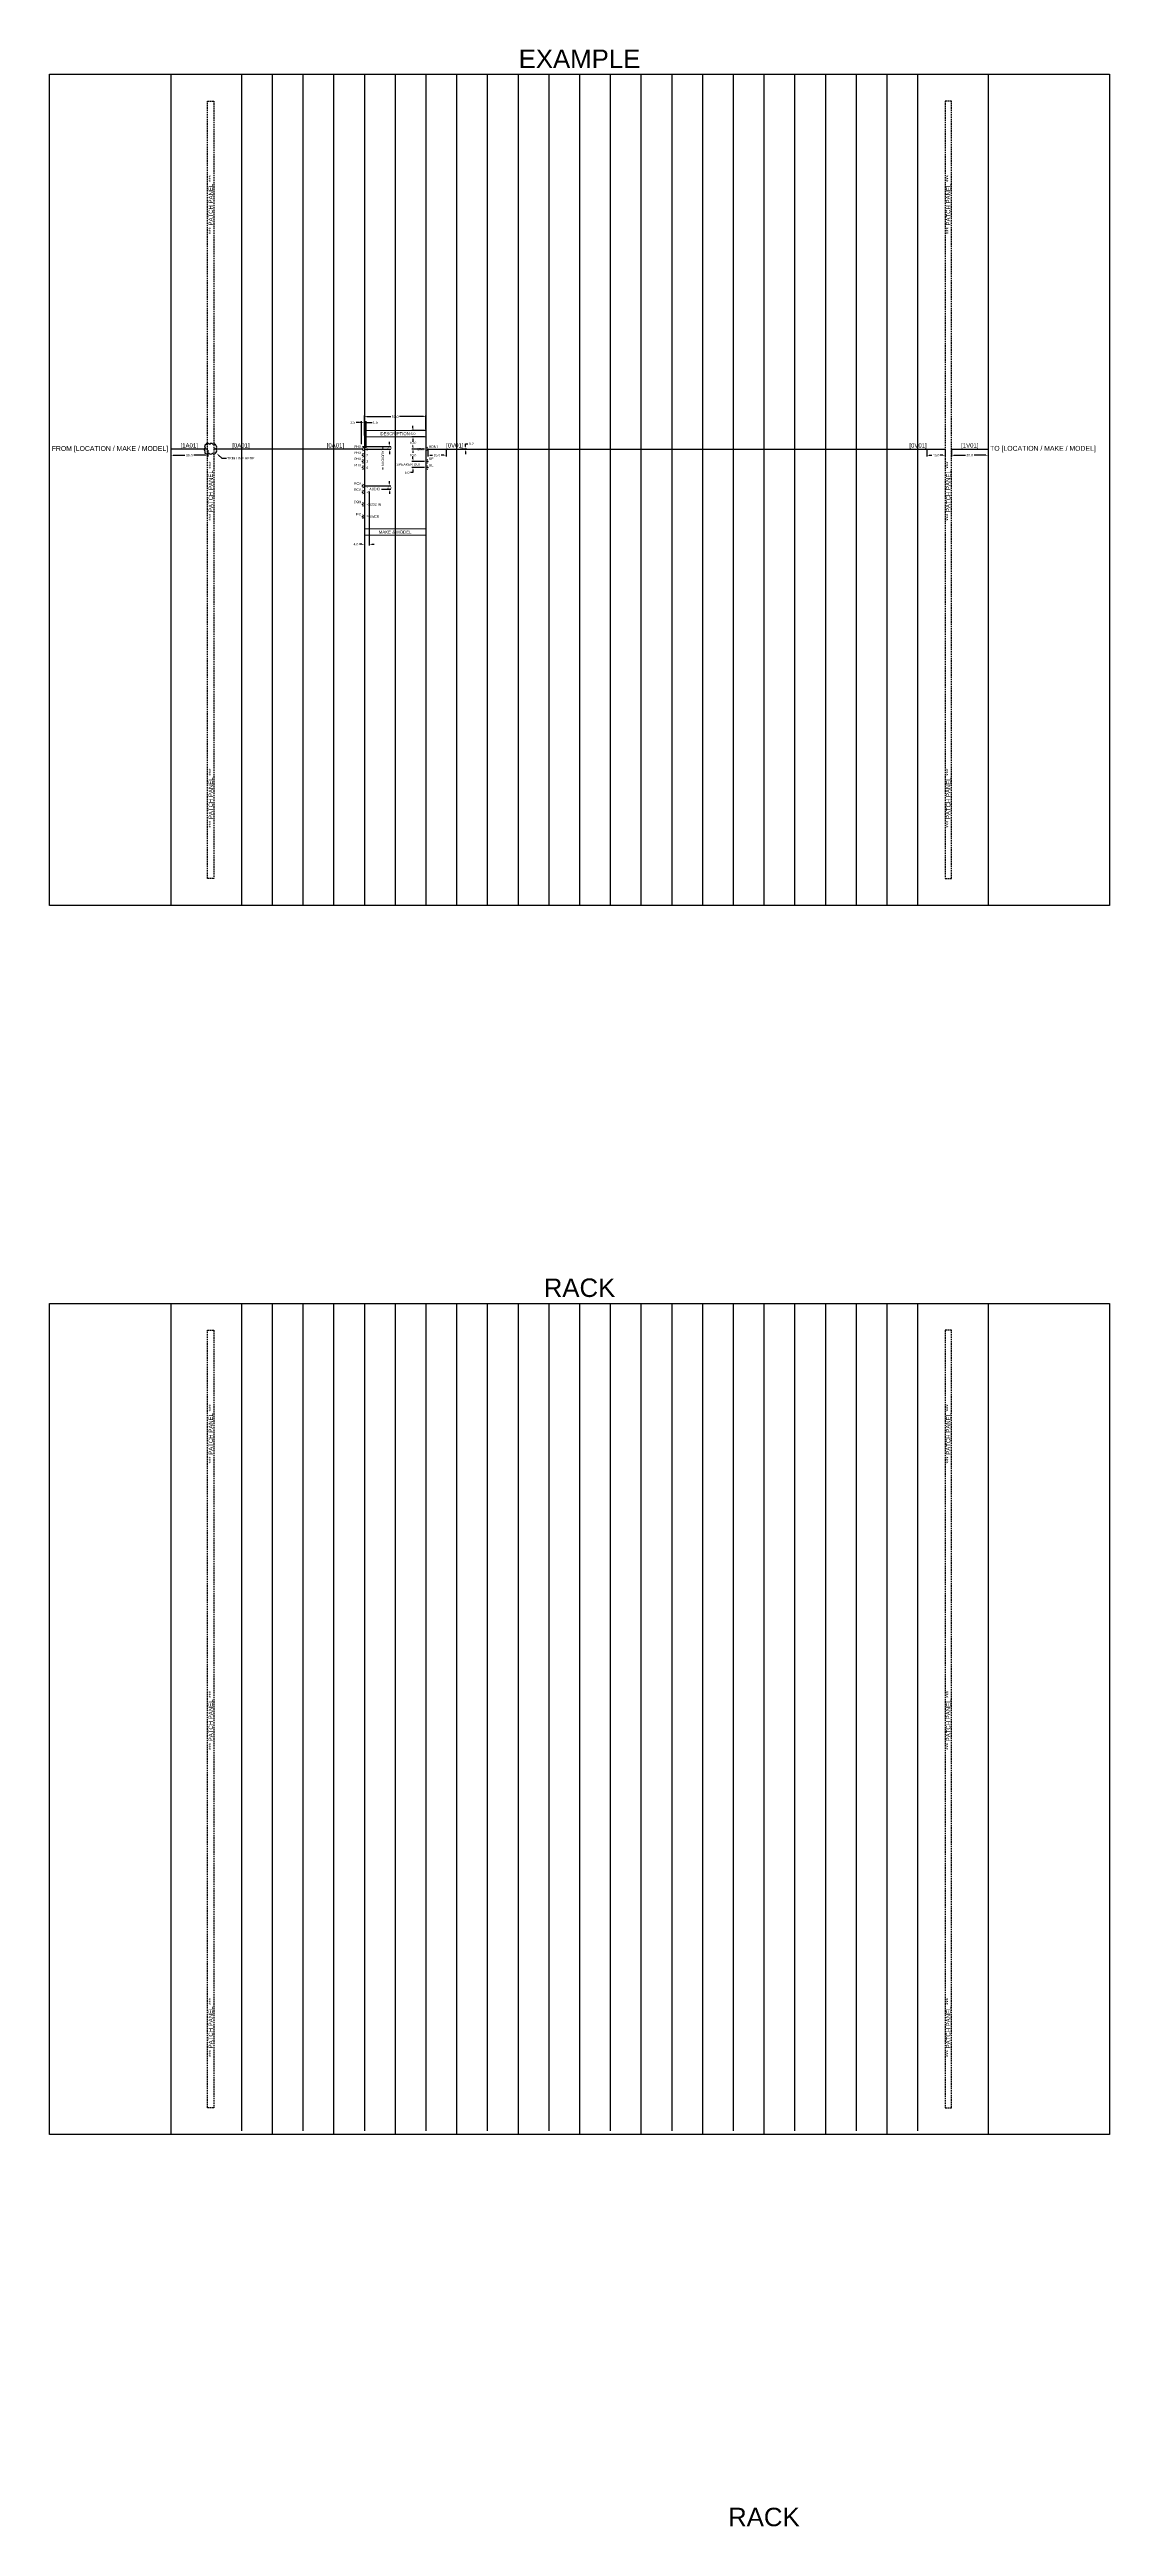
# Model space of a CAD drawing. Header units: millimetres. Extents: x -71336 to -33468, y -26189 to 22712.
# Drawn here: x -68767 to -67905, y -11184 to -9169 of the extents above; entities that cross this region are included whole.
import ezdxf
from ezdxf import colors
from ezdxf.entities.mleader import LeaderData, LeaderLine
from ezdxf.enums import TextEntityAlignment as Align
from ezdxf.math import Vec2, Vec3

# ---------------------------------------------------------------- set-up
doc = ezdxf.new("R2010")
doc.units = ezdxf.units.MM
doc.linetypes.add('DASHED2', pattern=[0.375, 0.25, -0.125])
for name, color, linetype in [('SC - Dimensions', 1, 'Continuous'), ('SC - HDMI', 192, 'Continuous'), ('SC - Revision Cloud', 3, 'Continuous'), ('SC - Starquad', 4, 'Continuous'), ('SC - Text', 7, 'Continuous')]:
    doc.layers.add(name, color=color, linetype=linetype)
doc.layers.add('SC - Equipment', color=7, linetype='Continuous', lineweight=13)
doc.layers.add('SC - Xlines', color=252, linetype='Continuous', plot=False)
doc.styles.add('ARIAL', font='arial.ttf')
doc.styles.add('ST 2', font='arial.ttf', dxfattribs={"height": 2})
doc.styles.get("Standard").update_dxf_attribs({"font": 'arial.ttf', "height": 35})
doc.dimstyles.get("Standard").update_dxf_attribs({"dimtxt": 50, "dimasz": 35, "dimexe": 5, "dimexo": 5, "dimgap": 1, "dimtad": 0, "dimtih": 1, "dimtoh": 1, "dimdec": 0, "dimzin": 0, "dimdsep": 46, "dimtxsty": 'Standard', "dimcen": 10, "dimadec": 0, "dimazin": 0, "dimtfac": 1, "dimtdec": 0, "dimtofl": 0, "dimtmove": 0, "dimatfit": 3, "dimfxl": 1, "dimtolj": 1, "dimtzin": 0, "dimarcsym": 0})

# ---------------------------------------------------------------- blocks, each defined once
blk = doc.blocks.new('*D129')
at = {"layer": 'Defpoints', "color": 0, "ltscale": 5, "transparency": 16777216}
for p in [(-68471.5, -9483.9), (-68461, -9478.9), (-68461, -9483.9)]:
    blk.add_point(p, dxfattribs=at)
at = {"layer": 'SC - Dimensions', "color": 0, "lineweight": -2, "ltscale": 5, "transparency": 16777216}
for p, q in [((-68462, -9478.9), (-68472.5, -9478.9)), ((-68462, -9483.9), (-68472.5, -9483.9)), ((-68471.5, -9476.9), (-68471.5, -9474.9)), ((-68471.5, -9485.9), (-68471.5, -9487.9))]:
    blk.add_line(p, q, dxfattribs=at)
at = {"layer": 'SC - Dimensions', "color": 0, "ltscale": 5, "transparency": 16777216}
for points in [[(-68471.8, -9476.9), (-68471.1, -9476.9), (-68471.5, -9478.9)], [(-68471.8, -9485.9), (-68471.1, -9485.9), (-68471.5, -9483.9)]]:
    blk.add_solid(points, dxfattribs=at)
at = {"layer": 'SC - Dimensions', "color": 0, "ltscale": 5, "transparency": 16777216, "insert": (-68471.5, -9481.4), "char_height": 2, "attachment_point": 5, "style": 'ST 2'}
blk.add_mtext('\\A1;5.0', dxfattribs=at)
blk = doc.blocks.new('*D130')
at = {"layer": 'Defpoints', "color": 0, "ltscale": 5, "transparency": 16777216}
for p in [(-68461, -9483.9), (-68471.5, -9493.9), (-68461, -9493.9)]:
    blk.add_point(p, dxfattribs=at)
at = {"layer": 'SC - Dimensions', "color": 0, "lineweight": -2, "ltscale": 5, "transparency": 16777216}
for p, q in [((-68462, -9483.9), (-68472.5, -9483.9)), ((-68471.5, -9485.9), (-68471.5, -9486.9)), ((-68462, -9493.9), (-68472.5, -9493.9)), ((-68471.5, -9491.9), (-68471.5, -9490.9))]:
    blk.add_line(p, q, dxfattribs=at)
at = {"layer": 'SC - Dimensions', "color": 0, "ltscale": 5, "transparency": 16777216}
for points in [[(-68471.8, -9485.9), (-68471.1, -9485.9), (-68471.5, -9483.9)], [(-68471.8, -9491.9), (-68471.1, -9491.9), (-68471.5, -9493.9)]]:
    blk.add_solid(points, dxfattribs=at)
at = {"layer": 'SC - Dimensions', "color": 0, "ltscale": 5, "transparency": 16777216, "insert": (-68471.5, -9488.9), "char_height": 2, "attachment_point": 5, "style": 'ST 2'}
blk.add_mtext('\\A1;10.0', dxfattribs=at)
blk = doc.blocks.new('*D131')
at = {"layer": 'Defpoints', "color": 0, "ltscale": 5, "transparency": 16777216}
for p in [(-68471.5, -9503.9), (-68461, -9493.9), (-68461, -9503.9)]:
    blk.add_point(p, dxfattribs=at)
at = {"layer": 'SC - Dimensions', "color": 0, "lineweight": -2, "ltscale": 5, "transparency": 16777216}
for p, q in [((-68462, -9493.9), (-68472.5, -9493.9)), ((-68462, -9503.9), (-68472.5, -9503.9)), ((-68471.5, -9495.9), (-68471.5, -9496.9)), ((-68471.5, -9501.9), (-68471.5, -9500.9))]:
    blk.add_line(p, q, dxfattribs=at)
at = {"layer": 'SC - Dimensions', "color": 0, "ltscale": 5, "transparency": 16777216}
for points in [[(-68471.8, -9495.9), (-68471.1, -9495.9), (-68471.5, -9493.9)], [(-68471.8, -9501.9), (-68471.1, -9501.9), (-68471.5, -9503.9)]]:
    blk.add_solid(points, dxfattribs=at)
at = {"layer": 'SC - Dimensions', "color": 0, "ltscale": 5, "transparency": 16777216, "insert": (-68471.5, -9498.9), "char_height": 2, "attachment_point": 5, "style": 'ST 2'}
blk.add_mtext('\\A1;10.0', dxfattribs=at)
blk = doc.blocks.new('*D132')
at = {"layer": 'Defpoints', "color": 0, "ltscale": 5, "transparency": 16777216}
for p in [(-68511, -9523.9), (-68498.2, -9526.4), (-68490.6, -9526.4)]:
    blk.add_point(p, dxfattribs=at)
at = {"layer": 'SC - Dimensions', "color": 0, "lineweight": -2, "ltscale": 5, "transparency": 16777216}
for p, q in [((-68510, -9523.9), (-68489.6, -9523.9)), ((-68497.2, -9526.4), (-68489.6, -9526.4)), ((-68490.6, -9521.9), (-68490.6, -9519.9)), ((-68490.6, -9528.4), (-68490.6, -9530.4))]:
    blk.add_line(p, q, dxfattribs=at)
at = {"layer": 'SC - Dimensions', "color": 0, "ltscale": 5, "transparency": 16777216}
for points in [[(-68490.9, -9521.9), (-68490.3, -9521.9), (-68490.6, -9523.9)], [(-68490.9, -9528.4), (-68490.3, -9528.4), (-68490.6, -9526.4)]]:
    blk.add_solid(points, dxfattribs=at)
at = {"layer": 'SC - Dimensions', "color": 0, "ltscale": 5, "transparency": 16777216, "insert": (-68490.6, -9525.1), "char_height": 2, "attachment_point": 5, "style": 'ST 2'}
blk.add_mtext('\\A1;2.5', dxfattribs=at)
blk = doc.blocks.new('*D133')
at = {"layer": 'Defpoints', "color": 0, "ltscale": 5, "transparency": 16777216}
for p in [(-68511, -9467.5), (-68511, -9478.9), (-68461, -9478.9)]:
    blk.add_point(p, dxfattribs=at)
at = {"layer": 'SC - Dimensions', "color": 0, "lineweight": -2, "ltscale": 5, "transparency": 16777216}
for p, q in [((-68511, -9477.9), (-68511, -9466.5)), ((-68509, -9467.5), (-68489.6, -9467.5)), ((-68463, -9467.5), (-68482.4, -9467.5)), ((-68461, -9477.9), (-68461, -9466.5))]:
    blk.add_line(p, q, dxfattribs=at)
at = {"layer": 'SC - Dimensions', "color": 0, "ltscale": 5, "transparency": 16777216}
for points in [[(-68509, -9467.2), (-68509, -9467.9), (-68511, -9467.5)], [(-68463, -9467.2), (-68463, -9467.9), (-68461, -9467.5)]]:
    blk.add_solid(points, dxfattribs=at)
at = {"layer": 'SC - Dimensions', "color": 0, "ltscale": 5, "transparency": 16777216, "insert": (-68486, -9467.5), "char_height": 2, "attachment_point": 5, "style": 'ST 2'}
blk.add_mtext('\\A1;50.0', dxfattribs=at)
blk = doc.blocks.new('*D134')
at = {"layer": 'Defpoints', "color": 0, "ltscale": 5, "transparency": 16777216}
for p in [(-68513.5, -9472.2), (-68511, -9477.9), (-68513.5, -9490.9)]:
    blk.add_point(p, dxfattribs=at)
at = {"layer": 'SC - Dimensions', "color": 0, "lineweight": -2, "ltscale": 5, "transparency": 16777216}
for p, q in [((-68515.5, -9472.2), (-68517.6, -9472.2)), ((-68513.5, -9489.9), (-68513.5, -9471.2)), ((-68511, -9476.9), (-68511, -9471.2)), ((-68509, -9472.2), (-68507, -9472.2))]:
    blk.add_line(p, q, dxfattribs=at)
at = {"layer": 'SC - Dimensions', "color": 0, "ltscale": 5, "transparency": 16777216}
for points in [[(-68515.5, -9471.8), (-68515.5, -9472.5), (-68513.5, -9472.2)], [(-68509, -9471.8), (-68509, -9472.5), (-68511, -9472.2)]]:
    blk.add_solid(points, dxfattribs=at)
at = {"layer": 'SC - Dimensions', "color": 0, "ltscale": 5, "transparency": 16777216, "insert": (-68520.4, -9472.2), "char_height": 2, "attachment_point": 5, "style": 'ST 2'}
blk.add_mtext('\\A1;2.5', dxfattribs=at)
blk = doc.blocks.new('*D135')
at = {"layer": 'Defpoints', "color": 0, "ltscale": 5, "transparency": 16777216}
for p in [(-68511, -9472.2), (-68511, -9483.9), (-68509.5, -9493.9)]:
    blk.add_point(p, dxfattribs=at)
at = {"layer": 'SC - Dimensions', "color": 0, "lineweight": -2, "ltscale": 5, "transparency": 16777216}
for p, q in [((-68513, -9472.2), (-68515, -9472.2)), ((-68511, -9482.9), (-68511, -9471.2)), ((-68509.5, -9492.9), (-68509.5, -9471.2)), ((-68507.5, -9472.2), (-68504.8, -9472.2))]:
    blk.add_line(p, q, dxfattribs=at)
at = {"layer": 'SC - Dimensions', "color": 0, "ltscale": 5, "transparency": 16777216}
for points in [[(-68513, -9471.8), (-68513, -9472.5), (-68511, -9472.2)], [(-68507.5, -9471.8), (-68507.5, -9472.5), (-68509.5, -9472.2)]]:
    blk.add_solid(points, dxfattribs=at)
at = {"layer": 'SC - Dimensions', "color": 0, "ltscale": 5, "transparency": 16777216, "insert": (-68502.1, -9472.2), "char_height": 2, "attachment_point": 5, "style": 'ST 2'}
blk.add_mtext('\\A1;1.5', dxfattribs=at)
blk = doc.blocks.new('*D136')
at = {"layer": 'Defpoints', "color": 0, "ltscale": 5, "transparency": 16777216}
for p in [(-68513.5, -9491.9), (-68511, -9493.9), (-68490.6, -9493.9)]:
    blk.add_point(p, dxfattribs=at)
at = {"layer": 'SC - Dimensions', "color": 0, "lineweight": -2, "ltscale": 5, "transparency": 16777216}
for p, q in [((-68490.6, -9489.9), (-68490.6, -9487.9)), ((-68512.5, -9491.9), (-68489.6, -9491.9)), ((-68510, -9493.9), (-68489.6, -9493.9)), ((-68490.6, -9495.9), (-68490.6, -9497.9))]:
    blk.add_line(p, q, dxfattribs=at)
at = {"layer": 'SC - Dimensions', "color": 0, "ltscale": 5, "transparency": 16777216}
for points in [[(-68490.9, -9489.9), (-68490.3, -9489.9), (-68490.6, -9491.9)], [(-68490.9, -9495.9), (-68490.3, -9495.9), (-68490.6, -9493.9)]]:
    blk.add_solid(points, dxfattribs=at)
at = {"layer": 'SC - Dimensions', "color": 0, "ltscale": 5, "transparency": 16777216, "insert": (-68490.6, -9492.9), "char_height": 2, "attachment_point": 5, "style": 'ST 2'}
blk.add_mtext('\\A1;2.0', dxfattribs=at)
blk = doc.blocks.new('*D137')
at = {"layer": 'Defpoints', "color": 0, "ltscale": 5, "transparency": 16777216}
for p in [(-68471.5, -9508.9), (-68461, -9503.9), (-68461, -9508.9)]:
    blk.add_point(p, dxfattribs=at)
at = {"layer": 'SC - Dimensions', "color": 0, "lineweight": -2, "ltscale": 5, "transparency": 16777216}
for p, q in [((-68462, -9503.9), (-68472.5, -9503.9)), ((-68462, -9508.9), (-68472.5, -9508.9)), ((-68471.5, -9501.9), (-68471.5, -9499.9)), ((-68471.5, -9512.9), (-68473.5, -9512.9)), ((-68471.5, -9510.9), (-68471.5, -9512.9))]:
    blk.add_line(p, q, dxfattribs=at)
at = {"layer": 'SC - Dimensions', "color": 0, "ltscale": 5, "transparency": 16777216}
for points in [[(-68471.8, -9501.9), (-68471.1, -9501.9), (-68471.5, -9503.9)], [(-68471.8, -9510.9), (-68471.1, -9510.9), (-68471.5, -9508.9)]]:
    blk.add_solid(points, dxfattribs=at)
at = {"layer": 'SC - Dimensions', "color": 0, "ltscale": 5, "transparency": 16777216, "insert": (-68476.3, -9512.9), "char_height": 2, "attachment_point": 5, "style": 'ST 2'}
blk.add_mtext('\\A1;5.0', dxfattribs=at)
blk = doc.blocks.new('*D151')
at = {"layer": 'Defpoints', "color": 0, "ltscale": 5, "transparency": 16777216}
for p in [(-68459.5, -9493.9), (-68444.5, -9493.9), (-68444.5, -9498.8)]:
    blk.add_point(p, dxfattribs=at)
at = {"layer": 'SC - Dimensions', "color": 0, "lineweight": -2, "ltscale": 5, "transparency": 16777216}
for p, q in [((-68459.5, -9494.9), (-68459.5, -9499.8)), ((-68457.5, -9498.8), (-68455.5, -9498.8)), ((-68446.5, -9498.8), (-68448.5, -9498.8)), ((-68444.5, -9494.9), (-68444.5, -9499.8))]:
    blk.add_line(p, q, dxfattribs=at)
at = {"layer": 'SC - Dimensions', "color": 0, "ltscale": 5, "transparency": 16777216}
for points in [[(-68457.5, -9498.5), (-68457.5, -9499.2), (-68459.5, -9498.8)], [(-68446.5, -9498.5), (-68446.5, -9499.2), (-68444.5, -9498.8)]]:
    blk.add_solid(points, dxfattribs=at)
at = {"layer": 'SC - Dimensions', "color": 0, "ltscale": 5, "transparency": 16777216, "insert": (-68452, -9498.8), "char_height": 2, "attachment_point": 5, "style": 'ST 2'}
blk.add_mtext('\\A1;15.0', dxfattribs=at)
blk = doc.blocks.new('*D138')
at = {"layer": 'Defpoints', "color": 0, "ltscale": 5, "transparency": 16777216}
for p in [(-68433.8, -9493.7), (-68433.8, -9493.9), (-68428.8, -9493.7)]:
    blk.add_point(p, dxfattribs=at)
at = {"layer": 'SC - Dimensions', "color": 0, "lineweight": -2, "ltscale": 5, "transparency": 16777216}
for p, q in [((-68428.8, -9491.7), (-68428.8, -9489.7)), ((-68428.8, -9489.7), (-68426.8, -9489.7)), ((-68432.8, -9493.7), (-68427.8, -9493.7)), ((-68432.8, -9493.9), (-68427.8, -9493.9)), ((-68428.8, -9495.9), (-68428.8, -9497.9))]:
    blk.add_line(p, q, dxfattribs=at)
at = {"layer": 'SC - Dimensions', "color": 0, "ltscale": 5, "transparency": 16777216}
for points in [[(-68429.1, -9491.7), (-68428.5, -9491.7), (-68428.8, -9493.7)], [(-68429.1, -9495.9), (-68428.5, -9495.9), (-68428.8, -9493.9)]]:
    blk.add_solid(points, dxfattribs=at)
at = {"layer": 'SC - Dimensions', "color": 0, "ltscale": 5, "transparency": 16777216, "insert": (-68424, -9489.7), "char_height": 2, "attachment_point": 5, "style": 'ST 2'}
blk.add_mtext('\\A1;0.2', dxfattribs=at)
blk = doc.blocks.new('*D139')
at = {"layer": 'Defpoints', "color": 0, "ltscale": 5, "transparency": 16777216}
for p in [(-68033.5, -9493.9), (-68003.5, -9493.9), (-68003.5, -9498.9)]:
    blk.add_point(p, dxfattribs=at)
at = {"layer": 'SC - Dimensions', "color": 0, "lineweight": -2, "ltscale": 5, "transparency": 16777216}
for p, q in [((-68033.5, -9494.9), (-68033.5, -9499.9)), ((-68031.5, -9498.9), (-68022.1, -9498.9)), ((-68005.5, -9498.9), (-68014.9, -9498.9)), ((-68003.5, -9494.9), (-68003.5, -9499.9))]:
    blk.add_line(p, q, dxfattribs=at)
at = {"layer": 'SC - Dimensions', "color": 0, "ltscale": 5, "transparency": 16777216}
for points in [[(-68031.5, -9498.6), (-68031.5, -9499.2), (-68033.5, -9498.9)], [(-68005.5, -9498.6), (-68005.5, -9499.2), (-68003.5, -9498.9)]]:
    blk.add_solid(points, dxfattribs=at)
at = {"layer": 'SC - Dimensions', "color": 0, "ltscale": 5, "transparency": 16777216, "insert": (-68018.5, -9498.9), "char_height": 2, "attachment_point": 5, "style": 'ST 2'}
blk.add_mtext('\\A1;30.0', dxfattribs=at)
blk = doc.blocks.new('*D140')
at = {"layer": 'Defpoints', "color": 0, "ltscale": 5, "transparency": 16777216}
for p in [(-68668.5, -9493.9), (-68638.5, -9493.9), (-68638.5, -9498.9)]:
    blk.add_point(p, dxfattribs=at)
at = {"layer": 'SC - Dimensions', "color": 0, "lineweight": -2, "ltscale": 5, "transparency": 16777216}
for p, q in [((-68668.5, -9494.9), (-68668.5, -9499.9)), ((-68666.5, -9498.9), (-68657.1, -9498.9)), ((-68640.5, -9498.9), (-68649.9, -9498.9)), ((-68638.5, -9494.9), (-68638.5, -9499.9))]:
    blk.add_line(p, q, dxfattribs=at)
at = {"layer": 'SC - Dimensions', "color": 0, "ltscale": 5, "transparency": 16777216}
for points in [[(-68666.5, -9498.6), (-68666.5, -9499.2), (-68668.5, -9498.9)], [(-68640.5, -9498.6), (-68640.5, -9499.2), (-68638.5, -9498.9)]]:
    blk.add_solid(points, dxfattribs=at)
at = {"layer": 'SC - Dimensions', "color": 0, "ltscale": 5, "transparency": 16777216, "insert": (-68653.5, -9498.9), "char_height": 2, "attachment_point": 5, "style": 'ST 2'}
blk.add_mtext('\\A1;30.0', dxfattribs=at)
blk = doc.blocks.new('*D141')
at = {"layer": 'Defpoints', "color": 0, "ltscale": 5, "transparency": 16777216}
for p in [(-68053.5, -9493.9), (-68038.5, -9493.9), (-68038.5, -9498.9)]:
    blk.add_point(p, dxfattribs=at)
at = {"layer": 'SC - Dimensions', "color": 0, "lineweight": -2, "ltscale": 5, "transparency": 16777216}
for p, q in [((-68053.5, -9494.9), (-68053.5, -9499.9)), ((-68051.5, -9498.9), (-68049.5, -9498.9)), ((-68040.5, -9498.9), (-68042.5, -9498.9)), ((-68038.5, -9494.9), (-68038.5, -9499.9))]:
    blk.add_line(p, q, dxfattribs=at)
at = {"layer": 'SC - Dimensions', "color": 0, "ltscale": 5, "transparency": 16777216}
for points in [[(-68051.5, -9498.6), (-68051.5, -9499.2), (-68053.5, -9498.9)], [(-68040.5, -9498.6), (-68040.5, -9499.2), (-68038.5, -9498.9)]]:
    blk.add_solid(points, dxfattribs=at)
at = {"layer": 'SC - Dimensions', "color": 0, "ltscale": 5, "transparency": 16777216, "insert": (-68046, -9498.9), "char_height": 2, "attachment_point": 5, "style": 'ST 2'}
blk.add_mtext('\\A1;15.0', dxfattribs=at)
blk = doc.blocks.new('*D148')
at = {"layer": 'Defpoints', "color": 0, "ltscale": 5, "transparency": 16777216}
for p in [(-68507, -9527.3), (-68511, -9563.9), (-68507, -9571.3)]:
    blk.add_point(p, dxfattribs=at)
at = {"layer": 'SC - Dimensions', "color": 0, "lineweight": -2, "ltscale": 5, "transparency": 16777216}
for p, q in [((-68507, -9528.3), (-68507, -9572.3)), ((-68511, -9564.9), (-68511, -9572.3)), ((-68513, -9571.3), (-68515, -9571.3)), ((-68505, -9571.3), (-68503, -9571.3))]:
    blk.add_line(p, q, dxfattribs=at)
at = {"layer": 'SC - Dimensions', "color": 0, "ltscale": 5, "transparency": 16777216}
for points in [[(-68513, -9571), (-68513, -9571.7), (-68511, -9571.3)], [(-68505, -9571), (-68505, -9571.7), (-68507, -9571.3)]]:
    blk.add_solid(points, dxfattribs=at)
at = {"layer": 'SC - Dimensions', "color": 0, "ltscale": 5, "transparency": 16777216, "insert": (-68517.9, -9571.3), "char_height": 2, "attachment_point": 5, "style": 'ST 2'}
blk.add_mtext('\\A1;4.0', dxfattribs=at)

msp = doc.modelspace()

# ---------------------------------------------------------------- linework, layer by layer
at = {"linetype": 'DASHED2', "ltscale": 5}
for points in [[(-68638.522, -9843.227), (-68638.522, -9210.727), (-68633.522, -9210.727), (-68633.522, -9843.227)], [(-68033.523, -9843.227), (-68033.522, -9210.727), (-68038.522, -9210.727), (-68038.523, -9843.227)], [(-68638.522, -10843.227), (-68638.522, -10210.727), (-68633.522, -10210.727), (-68633.522, -10843.227)], [(-68033.523, -10843.227), (-68033.522, -10210.727), (-68038.522, -10210.727), (-68038.523, -10843.227)]]:
    msp.add_lwpolyline(points, close=True, dxfattribs=at)
at = {"layer": 'SC - Equipment'}
for p, q in [((-68461.022, -9483.89), (-68511.023, -9483.89)), ((-68511.022, -9478.89), (-68461.022, -9478.89)), ((-68511.022, -9563.89), (-68511.022, -9478.89)), ((-68461.022, -9478.89), (-68461.022, -9563.89)), ((-68461.022, -9558.89), (-68511.022, -9558.89)), ((-68461.022, -9563.89), (-68511.022, -9563.89))]:
    msp.add_line(p, q, dxfattribs=at)
at = {"layer": 'SC - Equipment', "ltscale": 5}
for p, q in [((-68496.022, -9508.89), (-68496.022, -9510.39)), ((-68496.013, -9492.39), (-68496.013, -9493.89))]:
    msp.add_line(p, q, dxfattribs=at)
at = {"layer": 'SC - Equipment', "color": 0, "const_width": 0.7}
for points in [[(-68512.122, -9493.89, 1), (-68512.922, -9493.89, 1)], [(-68512.122, -9498.89, 1), (-68512.922, -9498.89, 1)], [(-68512.122, -9503.89, 1), (-68512.922, -9503.89, 1)], [(-68512.122, -9508.883, 1), (-68512.922, -9508.883, 1)], [(-68459.122, -9493.89, 1), (-68459.922, -9493.89, 1)], [(-68459.122, -9503.89, 1), (-68459.922, -9503.89, 1)], [(-68459.122, -9508.89, 1), (-68459.922, -9508.89, 1)], [(-68512.122, -9523.883, 1), (-68512.922, -9523.883, 1)], [(-68512.122, -9528.883, 1), (-68512.922, -9528.883, 1)], [(-68512.122, -9538.883, 1), (-68512.922, -9538.883, 1)], [(-68512.122, -9548.89, 1), (-68512.922, -9548.89, 1)]]:
    msp.add_lwpolyline(points, format="xyb", close=True, dxfattribs=at)
at = {"layer": 'SC - Equipment'}
for centre, start, end in [((-68512.522, -9493.89), 270, 90), ((-68512.522, -9498.89), 270, 90), ((-68512.522, -9503.89), 270, 90), ((-68512.522, -9508.89), 270, 90), ((-68459.522, -9493.89), 90, 270), ((-68459.522, -9503.89), 90, 270), ((-68459.522, -9508.89), 90, 270), ((-68459.522, -9508.89), 90, 270), ((-68512.522, -9523.89), 270, 90), ((-68512.522, -9528.89), 270, 90), ((-68512.522, -9538.89), 270, 90), ((-68512.522, -9548.89), 270, 90)]:
    msp.add_arc(centre, 1.5, start, end, dxfattribs=at)
at = {"layer": 'SC - HDMI', "ltscale": 5}
for points in [[(-68459.522, -9493.89), (-68038.523, -9493.89)], [(-68033.523, -9493.89), (-68003.523, -9493.89)]]:
    msp.add_lwpolyline(points, dxfattribs=at)
at = {"layer": 'SC - Revision Cloud'}
msp.add_lwpolyline([(-68640.511, -9497.264, 0.52056705), (-68637.511, -9497.264, 0.52056705), (-68634.511, -9497.264, 0.52056705), (-68631.917, -9496.857, 0.52056705), (-68631.917, -9493.857, 0.52056705), (-68631.917, -9490.857, 0.52056705), (-68634.099, -9490.039, 0.52056705), (-68637.099, -9490.039, 0.52056705), (-68640.099, -9490.039, 0.52056705), (-68640.511, -9492.626, 0.52056705), (-68640.511, -9495.626, 0.52056705)], format="xyb", close=True, dxfattribs=at)
at = {"layer": 'SC - Starquad', "ltscale": 5}
for points in [[(-68638.522, -9493.89), (-68668.522, -9493.89)], [(-68512.522, -9493.89), (-68633.522, -9493.89)]]:
    msp.add_lwpolyline(points, dxfattribs=at)
at = {"layer": 'SC - Xlines', "ltscale": 5, "transparency": 33554687}
for points in [[(-68767.159, -9188.854), (-67904.886, -9188.854), (-67904.886, -9865.099), (-68767.159, -9865.099)], [(-68767.159, -10188.854), (-67904.886, -10188.854), (-67904.886, -10865.099), (-68767.159, -10865.099)]]:
    msp.add_lwpolyline(points, close=True, dxfattribs=at)
at = {"layer": 'SC - Xlines', "ltscale": 5}
for points in [[(-68668.522, -9188.854), (-68668.522, -9865.099)], [(-68586.022, -9188.854), (-68586.022, -9865.099)], [(-68536.022, -9188.854), (-68536.022, -9865.099)], [(-68486.022, -9188.854), (-68486.022, -9865.099)], [(-68436.022, -9188.854), (-68436.022, -9865.099)], [(-68386.022, -9188.854), (-68386.022, -9865.099)], [(-68336.022, -9188.854), (-68336.022, -9865.099)], [(-68286.022, -9188.854), (-68286.022, -9865.099)], [(-68236.022, -9188.854), (-68236.022, -9865.099)], [(-68186.022, -9188.854), (-68186.022, -9865.099)], [(-68136.022, -9188.854), (-68136.022, -9865.099)], [(-68086.022, -9188.854), (-68086.022, -9865.099)], [(-68003.523, -9188.854), (-68003.523, -9865.099)], [(-68668.522, -10188.854), (-68668.522, -10865.099)], [(-68586.022, -10188.854), (-68586.022, -10865.099)], [(-68536.022, -10188.854), (-68536.022, -10865.099)], [(-68486.022, -10188.854), (-68486.022, -10865.099)], [(-68436.022, -10188.854), (-68436.022, -10865.099)], [(-68386.022, -10188.854), (-68386.022, -10865.099)], [(-68336.022, -10188.854), (-68336.022, -10865.099)], [(-68286.022, -10188.854), (-68286.022, -10865.099)], [(-68236.022, -10188.854), (-68236.022, -10865.099)], [(-68186.022, -10188.854), (-68186.022, -10865.099)], [(-68136.022, -10188.854), (-68136.022, -10865.099)], [(-68086.022, -10188.854), (-68086.022, -10865.099)], [(-68003.523, -10188.854), (-68003.523, -10865.099)]]:
    msp.add_lwpolyline(points, dxfattribs=at)
at = {"layer": 'SC - Xlines', "color": 250, "ltscale": 5}
for points in [[(-68611.022, -9188.854), (-68611.022, -9865.099)], [(-68561.022, -9188.854), (-68561.022, -9865.099)], [(-68511.022, -9188.854), (-68511.022, -9865.099)], [(-68461.022, -9188.854), (-68461.022, -9865.099)], [(-68411.022, -9188.854), (-68411.022, -9865.099)], [(-68361.022, -9188.854), (-68361.022, -9865.099)], [(-68311.022, -9188.854), (-68311.022, -9865.099)], [(-68261.022, -9188.854), (-68261.022, -9865.099)], [(-68211.022, -9188.854), (-68211.022, -9865.099)], [(-68161.022, -9188.854), (-68161.022, -9865.099)], [(-68111.022, -9188.854), (-68111.022, -9865.099)], [(-68061.022, -9188.854), (-68061.022, -9865.099)], [(-68611.022, -10188.854), (-68611.022, -10861.922)], [(-68561.022, -10188.854), (-68561.022, -10861.922)], [(-68511.022, -10188.854), (-68511.022, -10861.922)], [(-68461.022, -10188.854), (-68461.022, -10861.922)], [(-68411.022, -10188.854), (-68411.022, -10861.922)], [(-68361.022, -10188.854), (-68361.022, -10861.922)], [(-68311.022, -10188.854), (-68311.022, -10861.922)], [(-68261.022, -10188.854), (-68261.022, -10861.922)], [(-68211.022, -10188.854), (-68211.022, -10861.922)], [(-68161.022, -10188.854), (-68161.022, -10861.922)], [(-68111.022, -10188.854), (-68111.022, -10861.922)], [(-68061.022, -10188.854), (-68061.022, -10861.922)]]:
    msp.add_lwpolyline(points, dxfattribs=at)

# ---------------------------------------------------------------- texts
at = {"layer": 'SC - Equipment'}
for s, p in [('PHX', (-68513.522, -9491.89)), ('PHX', (-68513.522, -9496.89)), ('PHX', (-68513.522, -9501.89)), ('PHX', (-68513.522, -9506.89)), ('SPEAKER OUT', (-68465.022, -9506.39)), ('HDMI', (-68462.522, -9493.89)), ('+', (-68462.522, -9503.89)), ('-', (-68462.522, -9508.89)), ('RCA', (-68513.522, -9521.89)), ('RCA', (-68513.522, -9526.89)), ('D9M', (-68513.522, -9536.89)), ('IEC', (-68513.522, -9546.89))]:
    msp.add_text(s, height=2, dxfattribs=at).set_placement(p, align=Align.MIDDLE_RIGHT)
for s, p in [('4', (-68509.522, -9508.89)), ('3', (-68509.522, -9503.89)), ('2', (-68509.522, -9498.89)), ('1', (-68509.522, -9493.89)), ('HDMI', (-68458.522, -9491.89)), ('BE', (-68458.522, -9501.89)), ('BE', (-68458.522, -9506.89)), ('L', (-68509.522, -9523.89)), ('R', (-68509.522, -9528.89)), ('AUDIO', (-68507.022, -9526.39)), ('RS232 IN', (-68509.522, -9538.89)), ('POWER', (-68509.522, -9548.89))]:
    msp.add_text(s, height=2, dxfattribs=at).set_placement(p, align=Align.MIDDLE_LEFT)
msp.add_text('AUDIO IN', height=2, rotation=270, dxfattribs=at).set_placement((-68496.023, -9501.39), align=Align.MIDDLE_CENTER)
at = {"layer": 'SC - Equipment', "ltscale": 5, "char_height": 2.5, "attachment_point": 5}
for s, insert in [('DESCRIPTION', (-68486.022, -9481.39)), ('MAKE & MODEL', (-68486.022, -9561.39))]:
    msp.add_mtext_dynamic_manual_height_columns(s, width=49.99999, gutter_width=150, heights=[0], dxfattribs=dict(at, insert=insert))
at = {"layer": 'SC - Text', "char_height": 15, "attachment_point": 8, "style": 'ARIAL'}
for s, insert in [('\\A1;{\\fSansSerif|b0|i0|c2|p2;EXAMPLE}', (-68336.022, -9183.854)), ('\\A1;{\\fSansSerif|b0|i0|c2|p2;\\W1;RACK}', (-68336.022, -10183.854)), ('\\A1;{\\fSansSerif|b0|i0|c2|p2;\\W1;RACK}', (-68186.022, -11183.854))]:
    msp.add_mtext(s, dxfattribs=dict(at, insert=insert))
at = {"layer": 'SC - Text', "char_height": 3.5, "width": 136.51602, "rotation": 90, "style": 'ARIAL'}
for insert, attachment_point in [((-68637.754, -9319.069), 1), ((-68034.291, -9319.069), 7), ((-68637.754, -9552.175), 1), ((-68034.291, -9552.175), 7), ((-68637.754, -9801.967), 1), ((-68034.291, -9801.967), 7), ((-68637.754, -10319.069), 1), ((-68034.291, -10319.069), 7), ((-68637.754, -10552.175), 1), ((-68034.291, -10552.175), 7), ((-68637.754, -10801.967), 1), ((-68034.291, -10801.967), 7)]:
    msp.add_mtext('*** PATCH PANEL ***', dxfattribs=dict(at, insert=insert, attachment_point=attachment_point))
at = {"layer": 'SC - Text'}
for s, insert, char_height, width, attachment_point in [('[1A01]', (-68653.522, -9493.69), 3.5, 12.99494, 8), ('[0A01]', (-68618.522, -9493.69), 3.5, 15.57197, 7), ('[0A01]', (-68527.522, -9493.69), 3.5, 14.6761, 9), ('[0V01]', (-68444.522, -9493.69), 3.5, 15.57197, 7), ('[0V01]', (-68053.523, -9493.69), 3.5, 14.6761, 9), ('[1V01]', (-68018.523, -9493.69), 3.5, 15.57197, 8), ('FROM [LOCATION / MAKE / MODEL]', (-68765.378, -9494.014), 4, 95.45637, 4), ('TO [LOCATION / MAKE / MODEL]', (-68002.023, -9493.89), 4, 95.83424, 4)]:
    msp.add_mtext(s, dxfattribs=dict(at, insert=insert, char_height=char_height, width=width, attachment_point=attachment_point))

# ---------------------------------------------------------------- dimensions: what is measured, and where the dimension line sits
at = {"layer": 'SC - Dimensions', "ltscale": 5}
for base, p1, p2, picture, middle in [((-68511.022, -9467.545), (-68461.022, -9478.89), (-68511.022, -9478.89), '*D133', (-68486.022, -9467.545)), ((-68638.522, -9498.889), (-68668.522, -9493.889), (-68638.522, -9493.889), '*D140', (-68653.522, -9498.889)), ((-68444.522, -9498.849), (-68459.522, -9493.89), (-68444.522, -9493.89), '*D151', (-68452.022, -9498.849)), ((-68038.523, -9498.89), (-68053.523, -9493.89), (-68038.523, -9493.89), '*D141', (-68046.023, -9498.89)), ((-68003.522, -9498.89), (-68033.522, -9493.89), (-68003.522, -9493.89), '*D139', (-68018.522, -9498.89))]:
    dim = msp.add_linear_dim(base=base, p1=p1, p2=p2, dimstyle='Standard', override={"dimasz": 2, "dimexe": 1, "dimexo": 1, "dimdec": 1, "dimtxsty": 'ST 2'}, dxfattribs=at)
    dim.commit()
    dim.dimension.update_dxf_attribs({"geometry": picture, "text_midpoint": middle})
for base, p1, p2, picture, middle in [((-68513.522, -9472.152), (-68511.022, -9477.89), (-68513.522, -9490.888), '*D134', (-68520.427, -9472.152)), ((-68511.022, -9472.152), (-68509.522, -9493.89), (-68511.022, -9483.89), '*D135', (-68502.081, -9472.152)), ((-68507.022, -9571.324), (-68511.022, -9563.89), (-68507.022, -9527.345), '*D148', (-68517.88, -9571.324))]:
    dim = msp.add_linear_dim(base=base, p1=p1, p2=p2, dimstyle='Standard', override={"dimasz": 2, "dimexe": 1, "dimexo": 1, "dimdec": 1, "dimtxsty": 'ST 2'}, dxfattribs=at)
    dim.commit()
    dim.dimension.update_dxf_attribs({"geometry": picture, "text_midpoint": middle, "dimtype": 160})
for base, p1, p2, picture, middle in [((-68490.59, -9493.9), (-68513.523, -9491.89), (-68511.023, -9493.9), '*D136', (-68490.59, -9492.895)), ((-68471.47, -9493.922), (-68461.022, -9483.89), (-68461.022, -9493.922), '*D130', (-68471.47, -9488.906)), ((-68471.466, -9508.89), (-68461.022, -9503.89), (-68461.023, -9508.89), '*D137', (-68476.283, -9512.89)), ((-68471.47, -9503.89), (-68461.022, -9493.922), (-68461.022, -9503.89), '*D131', (-68471.47, -9498.906)), ((-68490.59, -9526.393), (-68511.023, -9523.893), (-68498.242, -9526.393), '*D132', (-68490.59, -9525.143))]:
    dim = msp.add_linear_dim(base=base, p1=p1, p2=p2, angle=90, dimstyle='Standard', override={"dimasz": 2, "dimexe": 1, "dimexo": 1, "dimdec": 1, "dimtxsty": 'ST 2'}, dxfattribs=at)
    dim.commit()
    dim.dimension.update_dxf_attribs({"geometry": picture, "text_midpoint": middle, "dimtype": 160})
for base, p1, p2, picture, middle in [((-68471.47, -9483.89), (-68461.022, -9478.89), (-68461.022, -9483.89), '*D129', (-68471.47, -9481.39)), ((-68428.799, -9493.69), (-68433.789, -9493.89), (-68433.789, -9493.69), '*D138', (-68423.988, -9489.69))]:
    dim = msp.add_linear_dim(base=base, p1=p1, p2=p2, angle=90, dimstyle='Standard', override={"dimasz": 2, "dimexe": 1, "dimexo": 1, "dimdec": 1, "dimtxsty": 'ST 2'}, dxfattribs=at)
    dim.commit()
    dim.dimension.update_dxf_attribs({"geometry": picture, "text_midpoint": middle})

# ---------------------------------------------------------------- leaders
at = {"layer": 'SC - Revision Cloud', "ltscale": 5}
ml = msp.add_multileader_mtext('Standard', dxfattribs=at)
ml.set_content('TRIM LINE HERE', color=256, style='ARIAL')
ml.set_leader_properties(color=256, linetype='ByLayer', lineweight=-1)
ml.build(insert=Vec2(0, 0))
ml.multileader.update_dxf_attribs({"dogleg_length": 4, "arrow_head_size": 2})
ctx = ml.context
ctx.base_point, ctx.char_height, ctx.arrow_head_size, ctx.landing_gap_size, ctx.plane_origin = Vec3(-68623.103, -9501.334), 2, 2, 0.3, Vec3(-68630.936, -9488.673)
notes = []
notes.append((ctx, [(0, (1, 1, 0), (-68627.103, -9501.334), (1, 0), 4, [(0, [(-68631.107, -9497.409)], 0, [])])]))
ctx.mtext.insert, ctx.mtext.flow_direction = Vec3(-68622.803, -9500.333), 5
for ctx, leaders in notes:
    for number, flags, end, landing, length, lines in leaders:
        leader = LeaderData()
        leader.index, (leader.has_last_leader_line, leader.has_dogleg_vector, leader.attachment_direction) = number, flags
        leader.last_leader_point, leader.dogleg_vector, leader.dogleg_length = Vec3(end), Vec3(landing), length
        for number, points, colour, breaks in lines:
            line = LeaderLine()
            line.index, line.vertices, line.color, line.breaks = number, Vec3.list(points), colors.encode_raw_color(colour), breaks
            leader.lines.append(line)
        ctx.leaders.append(leader)

doc.saveas('drawing.dxf')
